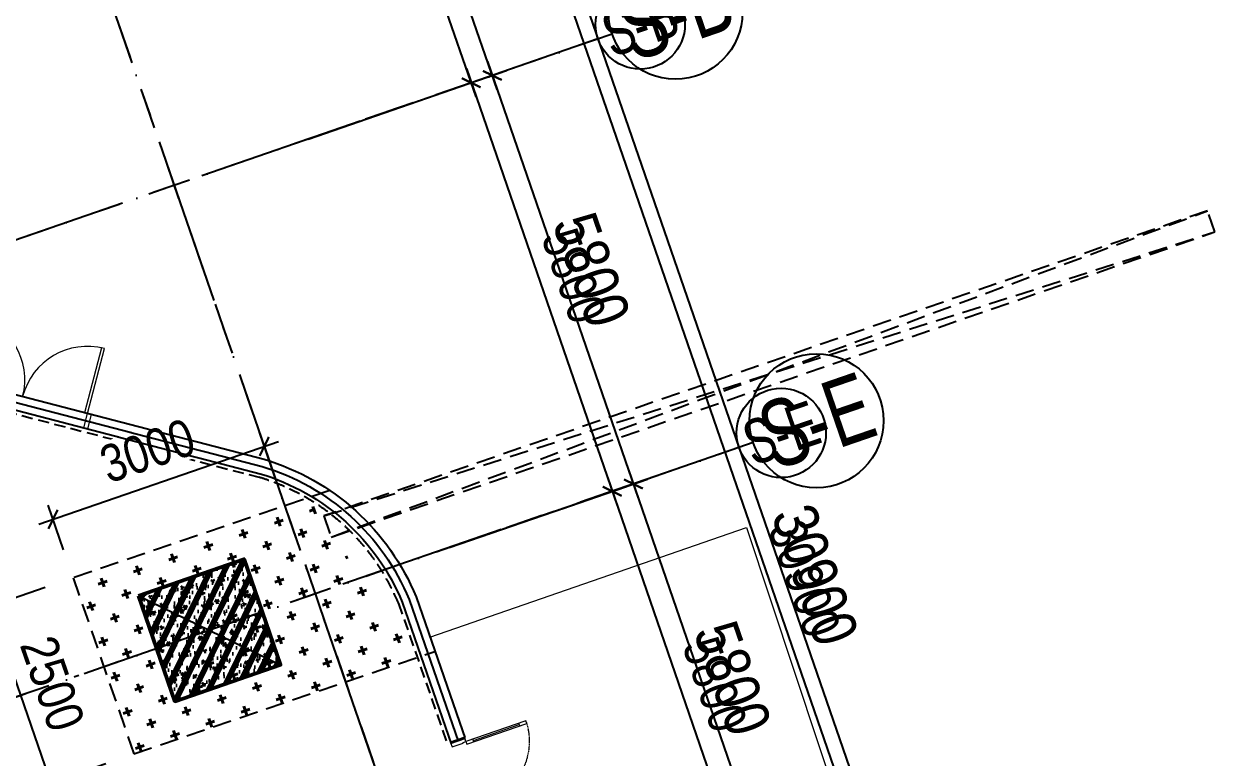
# Model space of a CAD drawing. Header units: millimetres. Extents: x -1534340 to 1713810, y -1348191 to 1114081.
# Drawn here: x 1287855 to 1304117, y -296806 to -286962 of the extents above; entities that cross this region are included whole.
import ezdxf
from ezdxf.enums import TextEntityAlignment as Align

# ---------------------------------------------------------------- set-up
doc = ezdxf.new("R2010")
doc.units = ezdxf.units.MM
doc.header["$LTSCALE"] = 100
doc.set_wipeout_variables(frame=1)
doc.header["$PDMODE"] = 32
doc.header["$PDSIZE"] = 2.5
for name, pattern in [('CENTER2', [1.125, 0.75, -0.125, 0.125, -0.125]), ('DASHED', [4.5, 3, -1.5]), ('DASHED2', [0.375, 0.25, -0.125]), ('HIDDEN', [0.375, 0.25, -0.125]), ('HIDDEN2', [0.1875, 0.125, -0.0625]), ('xref.asix of  podium$0$xref.asix of  podium$0$DASHDOT', [1, 0.5, -0.25, 0, -0.25])]:
    doc.linetypes.add(name, pattern=pattern)
for name, color, linetype, lineweight in [('0-Hatch', 250, 'Continuous', 40), ('A-DOOR', 1, 'Continuous', 9), ('CUA', 37, 'Continuous', 13), ('D-building block', 8, 'Continuous', 13), ('KAKA FIX', 2, 'Continuous', 13), ('KT-Net cat', 1, 'Continuous', 40), ('KT-Net cot', 2, 'Continuous', 50), ('KT-Net cot vach', 6, 'Continuous', 50), ('KT-Net thay', 7, 'Continuous', 15)]:
    doc.layers.add(name, color=color, linetype=linetype, lineweight=lineweight)
for name, color, linetype in [('0-khuat', 3, 'HIDDEN'), ('A-GLAZ', 135, 'Continuous'), ('ccu11-Khuat', 9, 'DASHED'), ('ccu11-Manh', 8, 'Continuous'), ('ccu12-Manh', 8, 'Continuous'), ('ccu12-Thay', 7, 'Continuous'), ('ccu12-Truc', 13, 'CENTER2'), ('KC2-DIM', 251, 'Continuous'), ('KCS_COLUMN', 2, 'Continuous'), ('KT-Dim', 8, 'Continuous'), ('KT-Kich thuoc', 9, 'Continuous'), ('xref.asix of  podium$0$xref.asix of  podium$0$KC2-DIM', 251, 'Continuous'), ('xref.asix of  podium$0$xref.asix of  podium$0$KT-Kich thuoc', 9, 'Continuous'), ('xref.asix of  podium$0$xref.asix of  podium$0$KT-Luoi truc South Tower', 8, 'xref.asix of  podium$0$xref.asix of  podium$0$DASHDOT'), ('xref.asix of  podium$0$xref.asix of  podium$0$KT-Net cot vach', 6, 'Continuous'), ('xref.asix of  podium$0$xref.asix of  podium$0$ST_MBDV Cot vach 220805$0$AUDIT_I_220805193045-1', 50, 'Continuous'), ('Xref_ST_MBDV Cot vach 30.7.2022|Xref_ST_MBDV Cot vach 30.7.2022|Xref_ST_MBDV Cot vach 30.7.2022|Xref_ST_MBDV Cot vach 30.7.2022|A-GRID-SYM', 50, 'Continuous')]:
    doc.layers.add(name, color=color, linetype=linetype)
doc.styles.add('Arial Narrow', font='ARIALN.TTF')
doc.styles.add('HBA-Text', font='GOTHIC.TTF')
doc.styles.add('xref.asix of  podium$0$xref.asix of  podium$0$ST_MBDV Cot vach 220805$0$HBA-Text', font='GOTHIC.TTF')
doc.dimstyles.new('ccu12-200', dxfattribs={"dimscale": 200, "dimtxt": 2.5, "dimasz": 1, "dimexe": 1, "dimexo": 2, "dimgap": 1, "dimtad": 1, "dimdec": 0, "dimrnd": 5, "dimdsep": 46, "dimtxsty": 'Arial Narrow', "dimblk": 'ARCHTICK', "dimcen": -1, "dimdle": 1, "dimclrd": 256, "dimclre": 256, "dimclrt": 3, "dimadec": 0, "dimazin": 2, "dimtfac": 0.1, "dimtdec": 0, "dimtmove": 0, "dimatfit": 1, "dimldrblk": 'ARCHTICK', "dimfxl": 1, "dimtvp": 0.8333333333333334, "dimtolj": 1, "dimtzin": 12, "dimarcsym": 0})
doc.dimstyles.new('CCU_1-200', dxfattribs={"dimscale": 200, "dimtxt": 3, "dimasz": 1, "dimexe": 1, "dimexo": 2, "dimgap": 0.5, "dimtad": 1, "dimdec": 0, "dimdsep": 46, "dimtxsty": 'Arial Narrow', "dimblk": 'ARCHTICK', "dimcen": -1, "dimdle": 1, "dimclrd": 256, "dimclre": 256, "dimclrt": 3, "dimadec": 0, "dimazin": 2, "dimtfac": 0.1, "dimtdec": 0, "dimtix": 1, "dimtmove": 2, "dimatfit": 1, "dimfxl": 1, "dimtvp": 0.8333333333333334, "dimtolj": 1, "dimtzin": 12, "dimarcsym": 0})
pattern_1 = [(49.99999999999999, (550, -550), (286.9040730403014, -25.10085399303804), [30, -330]), (355, (550, -550), (-55.50053344520001, 300.8768534800047), [24, -264]), (100.4514, (573.908672, -552.091736), (231.4037526856086, 275.7758168243814), [25.496076, -280.4568448]), (46.18420000000001, (550, -470), (426.8964194502578, -66.20760573160723), [45, -495]), (96.6356, (585.574698, -475.5173228), (373.8650822194813, 389.6471483601767), [38.2441152, -420.6852]), (351.1842, (550, -470), (373.8647780534509, 389.6474403701299), [36, -396]), (21, (590, -490), (238.7628208473847, -161.0475562661355), [30, -330]), (326.0000000000001, (590, -490), (97.32613276863269, 290.0600180187412), [24, -264]), (71.4514, (609.8968932, -503.4206424), (336.089051432596, 129.012198683981), [25.496076, -280.4568448]), (37.50000000000001, (550, -550), (4.863942126916267, 133.1575415325246), [0, -260.8, 0, -268, 0, -265]), (7.499999999999999, (550, -550), (105.2278149768594, 157.7646847529441), [0, -152.8, 0, -254.8, 0, -101]), (327.5, (460.8, -550), (213.5289744689636, -9.021948693751902), [0, -100, 0, -312, 0, -414]), (317.5, (420.8, -550), (233.2744677369545, 40.04199293292709), [0, -130, 0, -207.2, 0, -294]), (45, (550, -550), (-120.2081528017131, 120.2081528017131), []), (45, (550, -501), (-120.2081528017131, 120.2081528017131), [])]

# ---------------------------------------------------------------- blocks, each defined once
blk = doc.blocks.new('MBKC-T1-PN')
at = {"layer": '0-Hatch', "ltscale": 2}
h = blk.add_hatch(dxfattribs=at)
h.set_pattern_fill('CROSS', color=256, scale=1000, angle=109.047137953997, style=0)
h.set_pattern_definition([(109.0471379539969, (4091593.946117996, -6933084.667856306), (-317.8990851971258, 154.7261181275824), [124.9999999999992, -374.9999999999967]), (199.0471379539969, (4091632.627647527, -6933005.193085007), (-154.7261181275824, -317.8990851971258), [124.9999999999992, -374.9999999999966])])
h.paths.add_polyline_path([(59051.95227371668, 7426.608300674299), (55911.42342838924, 6357.379224902543), (56727.28798774118, 3994.253112992039), (60528.76161919418, 5293.798177054035)])
at = {"layer": '0-khuat', "ltscale": 10}
for p, q in [((59355.87744674669, 7530.083112678025), (55911.42342838924, 6357.379224902543)), ((55911.42342838924, 6357.379224902543), (56727.28798774118, 3994.253112992039)), ((56727.28798774118, 3994.253112992039), (60767.06158240512, 5369.640380450292))]:
    blk.add_line(p, q, dxfattribs=at)
at = {"layer": 'ccu11-Khuat', "ltscale": 0.5, "elevation": -0.1248620286703281}
blk.add_lwpolyline([(100590.5864808073, -35426.61506945355), (55455.55192690738, -35426.61506945355, -0.3269618123751123), (50827.94980508671, -32029.33521380113), (46319.23951797537, -19000.21078809898, 0.4276624970093012), (30482.82222025329, -12597.84133938845), (15440.22126940242, -17787.66880758357, -0.1965409036496166), (11052.14983252855, -17540.17514300876, -0.04529122358984782), (3605.473727127304, -9503.081798993808), (-504.3626536345109, -3435.722267398494, -0.3990343803495413), (1771.304140177555, 352.6720043509267), (31190.7288702894, 10495.31749677, -0.1204403028230274), (42591.70211395179, 11817.81507882464), (58406.76826363965, 7707.460248947376, -0.2262547279600852), (60280.00056402339, 6012.837931064423), (65645.2552123724, -9495.342720050656, 0.2916469557633262), (69738.37575314008, -12326.61538209155), (89786.80552536738, -12326.61538209155)], format="xyb", dxfattribs=at)
at = {"layer": 'ccu12-Thay', "ltscale": 0.5, "elevation": -0.1248620286703281}
blk.add_lwpolyline([(31106.50964570185, 10730.72245935566, -0.1205795836710196), (42638.87529900065, 12063.86032439285), (58473.93133406853, 7948.310099115886, -0.2272385897093211), (60513.96545474557, 6101.210590459232), (65878.82024020283, -9405.814263519424, 0.2908633368540378), (69743.14055128163, -12076.61538209155), (90036.80552536761, -12076.61538209155)], format="xyb", dxfattribs=at)
blk = doc.blocks.new('_ARCHTICK')
at = {"color": 0, "linetype": 'ByBlock', "const_width": 0.15}
blk.add_lwpolyline([(-0.5, -0.5), (0.5, 0.5)], dxfattribs=at)
blk = doc.blocks.new('*D1137')
at = {"layer": 'Defpoints', "color": 0, "transparency": 16777216}
for p in [(369540.1568463368, -50987.29101526502), (374001.6793293455, -55582.9004888067), (371432.2993522154, -56469.97258824773, -0.001541574509502541)]:
    blk.add_point(p, dxfattribs=at)
at = {"layer": 'KT-Dim', "lineweight": -2, "transparency": 16777216}
for p, q in [((372043.6067416059, -49911.39700687399), (374066.9484155994, -55771.9506048594)), ((369918.2570784424, -50856.75284275701), (372297.9259439126, -50035.17803667282)), ((371810.399584321, -56339.43441573971), (374190.7294453983, -55517.63140255265))]:
    blk.add_line(p, q, dxfattribs=at)
at = {"layer": 'KT-Dim', "lineweight": -2, "transparency": 16777216, "xscale": 200, "yscale": 200, "zscale": 200}
for p, rotation in [((372108.8758278599, -50100.44712292678), 109.0471074728855), ((374001.6793293455, -55582.90048880661), 289.0471074728856)]:
    blk.add_blockref('_ARCHTICK', p, dxfattribs=dict(at, rotation=rotation))
at = {"layer": 'KT-Dim', "color": 3, "transparency": 16777216, "insert": (373485.637401111, -52693.09313867638), "char_height": 500, "attachment_point": 5, "rotation": 289.04710747288556, "style": 'Arial Narrow'}
blk.add_mtext('\\A1;5800', dxfattribs=at)
blk = doc.blocks.new('*D1138')
at = {"layer": 'Defpoints', "color": 0, "transparency": 16777216}
for p in [(367648.0184263776, -45504.60803161839, -0.001541574509499016), (372109.5395214034, -50100.21798436528), (369540.1611836329, -50987.28951782151)]:
    blk.add_point(p, dxfattribs=at)
at = {"layer": 'KT-Dim', "lineweight": -2, "transparency": 16777216}
for p, q in [((368026.1186584831, -45374.06985911039), (370405.7861359683, -44552.49553222464)), ((370151.4669336615, -44428.71450242582), (372174.8086076573, -50289.26810041799)), ((369918.2614157384, -50856.7513453135), (372298.5896374562, -50034.94889811125))]:
    blk.add_line(p, q, dxfattribs=at)
at = {"layer": 'KT-Dim', "lineweight": -2, "transparency": 16777216, "xscale": 200, "yscale": 200, "zscale": 200}
for p, rotation in [((370216.7360199155, -44617.76461847861), 109.0471074728855), ((372109.5395214034, -50100.21798436523), 289.0471074728856)]:
    blk.add_blockref('_ARCHTICK', p, dxfattribs=dict(at, rotation=rotation))
at = {"layer": 'KT-Dim', "color": 3, "transparency": 16777216, "insert": (371593.4975931677, -47210.41063423159), "char_height": 500, "attachment_point": 5, "rotation": 289.04710747288556, "style": 'Arial Narrow'}
blk.add_mtext('\\A1;5800', dxfattribs=at)
blk = doc.blocks.new('GRID-SYM-flat-103')
at = {"layer": 'Xref_ST_MBDV Cot vach 30.7.2022|Xref_ST_MBDV Cot vach 30.7.2022|Xref_ST_MBDV Cot vach 30.7.2022|Xref_ST_MBDV Cot vach 30.7.2022|A-GRID-SYM'}
blk.add_circle((7.814746150539778e-20, 1.307624847908942e-17, 4.374695749536969e-07), 900.0000000000003, dxfattribs=at)
at = {"layer": 'Xref_ST_MBDV Cot vach 30.7.2022|Xref_ST_MBDV Cot vach 30.7.2022|Xref_ST_MBDV Cot vach 30.7.2022|Xref_ST_MBDV Cot vach 30.7.2022|A-GRID-SYM', "style": 'HBA-Text'}
blk.add_attdef('GRID', text='', height=900.0000000000003, rotation=19.04713795291325, dxfattribs=at).set_placement((7.814746150539778e-20, 1.307624847908942e-17, 4.374695749536969e-07), align=Align.MIDDLE_CENTER)
blk = doc.blocks.new('*D1124')
at = {"layer": 'Defpoints', "color": 0, "transparency": 16777216}
for p in [(366646.887502437, -37704.25700299309, 0.0008513056641429317), (379299.6929281667, -66025.65167231504), (376730.3129510398, -66912.72377175502, 0.0007666026713804702)]:
    blk.add_point(p, dxfattribs=at)
at = {"layer": 'KT-Dim', "lineweight": -2, "transparency": 16777216}
for p, q in [((369150.3500194298, -36628.3586369831), (379364.9620144206, -66214.70178836775)), ((367024.9877345426, -37573.71883048504), (369404.6692217365, -36752.13966678189)), ((377108.4131831453, -66782.185599247), (379488.7430442194, -65960.38258606098))]:
    blk.add_line(p, q, dxfattribs=at)
at = {"layer": 'KT-Dim', "lineweight": -2, "transparency": 16777216, "xscale": 200, "yscale": 200, "zscale": 200}
for p, rotation in [((369215.6191056837, -36817.40875303587), 109.0471074728855), ((379299.6929281667, -66025.65167231495), 289.0471074728856)]:
    blk.add_blockref('_ARCHTICK', p, dxfattribs=dict(at, rotation=rotation))
at = {"layer": 'KT-Dim', "color": 3, "transparency": 16777216, "insert": (374688.0158394334, -51272.94954548511), "char_height": 500, "attachment_point": 5, "rotation": 289.04710747288556, "style": 'Arial Narrow'}
blk.add_mtext('\\A1;30900', dxfattribs=at)
blk = doc.blocks.new('*D1125')
at = {"layer": 'Defpoints', "color": 0, "transparency": 16777216}
for p in [(367703.875924506, -37339.33435745392), (366646.887502437, -37704.25700299309), (367648.0184263776, -45504.60803161839)]:
    blk.add_point(p, dxfattribs=at)
at = {"layer": 'KT-Dim', "lineweight": -2, "transparency": 16777216}
for p, q in [((370282.0051054073, -44806.81473479455), (367638.606838252, -37150.28424140107)), ((367024.9877345426, -37573.71883048504), (367892.9260405588, -37274.06527119986)), ((368026.1186584831, -45374.06985911039), (370405.7861352061, -44552.49553248778))]:
    blk.add_line(p, q, dxfattribs=at)
at = {"layer": 'KT-Dim', "lineweight": -2, "transparency": 16777216, "xscale": 200, "yscale": 200, "zscale": 200}
for p, rotation in [((367703.875924506, -37339.33435745383), 109.0471074728855), ((370216.7360191533, -44617.76461874176), 289.0471074728856)]:
    blk.add_blockref('_ARCHTICK', p, dxfattribs=dict(at, rotation=rotation))
at = {"layer": 'KT-Dim', "color": 3, "transparency": 16777216, "insert": (369390.665794338, -40829.9688209075), "char_height": 500, "attachment_point": 5, "rotation": 289.04710747288556, "style": 'Arial Narrow'}
blk.add_mtext('\\A1;7700', dxfattribs=at)
blk = doc.blocks.new('*U151')
h = blk.add_hatch()
h.set_pattern_fill('VATLIEU04', color=250, scale=40, style=0, pattern_type=2)
h.set_pattern_definition(pattern_1)
h.paths.add_polyline_path([(-475, 475), (1025, 475), (1025, -1025), (-475, -1025)])
at = {"color": 6, "ltscale": 0.25}
blk.add_lwpolyline([(-475, 475), (1025, 475), (1025, -1025), (-475, -1025)], close=True, dxfattribs=at)
at = {"layer": 'Defpoints', "linetype": 'ByBlock', "ltscale": 30}
for p, q in [((1025, 475), (-475, -1025)), ((-475, 475), (1025, -1025))]:
    blk.add_line(p, q, dxfattribs=at)
blk = doc.blocks.new('MBDV-B1-T1-PN')
at = {"layer": 'KT-Net cot vach', "rotation": 19.04713795399666}
blk.add_blockref('*U151', (57391.73514500447, 5823.388029050664), dxfattribs=at)
blk = doc.blocks.new('*D1366')
at = {"layer": 'Defpoints', "color": 0, "ltscale": 0.5, "transparency": 16777216}
for p in [(1291076.871577155, -292627.5914105203), (1291348.045173639, -293413.0369317823), (1288512.294515087, -294392.0745403693)]:
    blk.add_point(p, dxfattribs=at)
at = {"layer": 'KC2-DIM', "lineweight": -2, "ltscale": 0.5, "transparency": 16777216}
for p, q in [((1291217.506799984, -293034.9367691222), (1291011.602390327, -292438.5413291902)), ((1288052.070837273, -293671.8982059346), (1291265.921658485, -292562.322223693)), ((1288381.756141433, -294013.9743777092), (1288175.851731776, -293417.5789377772))]:
    blk.add_line(p, q, dxfattribs=at)
at = {"layer": 'KC2-DIM', "lineweight": -2, "ltscale": 0.5, "transparency": 16777216, "xscale": 200, "yscale": 200, "zscale": 200}
for p, rotation in [((1291076.871577155, -292627.5914105203), 19.04713795383188), ((1288241.120918603, -293606.6290191073), 199.0471379538319)]:
    blk.add_blockref('_ARCHTICK', p, dxfattribs=dict(at, rotation=rotation))
at = {"layer": 'KC2-DIM', "color": 3, "ltscale": 0.5, "transparency": 16777216, "insert": (1289510.41535174, -292686.7504713493), "char_height": 500, "attachment_point": 5, "rotation": 19.04713795383187, "style": 'Arial Narrow', "bg_fill": 3, "box_fill_scale": 1.1, "bg_fill_color": 256, "bg_fill_true_color": 13158600, "bg_fill_transparency": 0}
blk.add_mtext('\\A1;3000', dxfattribs=at)
blk = doc.blocks.new('*D1367')
at = {"layer": 'Defpoints', "color": 0, "ltscale": 0.5, "transparency": 16777216}
for p in [(1288512.294515087, -294392.0745403693), (1289328.159074439, -296755.2006522797), (1288209.873179683, -297141.2866187273)]:
    blk.add_point(p, dxfattribs=at)
at = {"layer": 'KC2-DIM', "lineweight": -2, "ltscale": 0.5, "transparency": 16777216}
for p, q in [((1288134.194337182, -294522.6128698656), (1287204.958531378, -294843.4296715651)), ((1287328.739455583, -294589.1104178641), (1288275.142344431, -297330.3367076802)), ((1288950.058896533, -296885.738981776), (1288020.82309073, -297206.5557834755))]:
    blk.add_line(p, q, dxfattribs=at)
at = {"layer": 'KC2-DIM', "lineweight": -2, "ltscale": 0.5, "transparency": 16777216, "xscale": 200, "yscale": 200, "zscale": 200}
for p, rotation in [((1287394.008620331, -294778.1605068169), 109.0471312622707), ((1288209.873179683, -297141.2866187273), 289.0471312622706)]:
    blk.add_blockref('_ARCHTICK', p, dxfattribs=dict(at, rotation=rotation))
at = {"layer": 'KC2-DIM', "color": 3, "ltscale": 0.5, "transparency": 16777216, "insert": (1288232.300660824, -295811.142716895), "char_height": 500, "attachment_point": 5, "rotation": 289.0471312622707, "style": 'Arial Narrow', "bg_fill": 3, "box_fill_scale": 1.1, "bg_fill_color": 256, "bg_fill_true_color": 13158600, "bg_fill_transparency": 0}
blk.add_mtext('\\A1;2500', dxfattribs=at)
blk = doc.blocks.new('VACH-NN-PN-T1')
at = {"layer": 'KCS_COLUMN', "linetype": 'HIDDEN', "ltscale": 10}
for p, q in [((60978.45172479609, -5025.050561877782), (72743.43890814763, -645.8336182117928)), ((60880.54794455832, -4741.475439881789), (72841.3426883854, -929.4087402075529))]:
    blk.add_line(p, q, dxfattribs=at)
blk.add_lwpolyline([(60880.54794455832, -4741.475439881789), (60978.45172479609, -5025.050561877782), (72841.3426883854, -929.4087402075529), (72743.43890814763, -645.8336182117928)], close=True, dxfattribs=at)
blk = doc.blocks.new('*U2802')
h = blk.add_hatch()
h.set_pattern_fill('VATLIEU04', color=250, scale=40, style=0, pattern_type=2)
h.set_pattern_definition(pattern_1)
h.paths.add_polyline_path([(-475, 475), (1025, 475), (1025, -1025), (-475, -1025)])
at = {"color": 6, "ltscale": 0.25}
blk.add_lwpolyline([(-475, 475), (1025, 475), (1025, -1025), (-475, -1025)], close=True, dxfattribs=at)
at = {"layer": 'Defpoints', "linetype": 'ByBlock', "ltscale": 30}
for p, q in [((1025, 475), (-475, -1025)), ((-475, 475), (1025, -1025))]:
    blk.add_line(p, q, dxfattribs=at)
blk = doc.blocks.new('xref.asix of  podium$0$xref.asix of  podium$0$MBCot-PN-flat-22')
at = {"layer": 'xref.asix of  podium$0$xref.asix of  podium$0$KT-Net cot vach', "rotation": 19.04713795399666}
blk.add_blockref('*U2802', (57391.73533240333, 5823.38759151753), dxfattribs=at)
blk = doc.blocks.new('*D2854')
at = {"layer": 'Defpoints', "color": 0, "transparency": 16777216}
for p in [(-44469.88626008668, 49301.54581082473), (-41236.51277450304, 44281.92092437814), (-42577.08275827394, 43819.09244505806)]:
    blk.add_point(p, dxfattribs=at)
at = {"layer": 'xref.asix of  podium$0$xref.asix of  podium$0$KT-Kich thuoc', "lineweight": -2, "transparency": 16777216}
for p, q in [((-43194.58535879879, 49953.42440749951), (-41171.24368836386, 44092.87080828572)), ((-44091.78602790184, 49432.08398310308), (-42940.2661565672, 49829.64337754626)), ((-42198.9825260891, 43949.63061733641), (-41047.46265841062, 44347.19001051731))]:
    blk.add_line(p, q, dxfattribs=at)
at = {"layer": 'xref.asix of  podium$0$xref.asix of  podium$0$KT-Kich thuoc', "lineweight": -2, "transparency": 16777216, "xscale": 200, "yscale": 200, "zscale": 200}
for p, rotation in [((-43129.31627265962, 49764.37429140709), 109.0471074380958), ((-41236.51277450304, 44281.92092437814), 289.0471074380958)]:
    blk.add_blockref('_ARCHTICK', p, dxfattribs=dict(at, rotation=rotation))
at = {"layer": 'xref.asix of  podium$0$xref.asix of  podium$0$KT-Kich thuoc', "color": 3, "transparency": 16777216, "insert": (-41798.8178177278, 47155.75604791004), "char_height": 600, "attachment_point": 5, "rotation": 289.04710743809585, "style": 'Arial Narrow'}
blk.add_mtext('\\A1;5800', dxfattribs=at)
blk = doc.blocks.new('*D2855')
at = {"layer": 'Defpoints', "color": 0, "transparency": 16777216}
for p in [(-46362.68976190314, 54783.99917660049), (-43129.31627631405, 49764.37429014775), (-44469.88626008668, 49301.54581082707)]:
    blk.add_point(p, dxfattribs=at)
at = {"layer": 'xref.asix of  podium$0$xref.asix of  podium$0$KT-Kich thuoc', "lineweight": -2, "transparency": 16777216}
for p, q in [((-45984.58952971831, 54914.53734887885), (-44833.06965838069, 55312.09674332305)), ((-45087.38886061229, 55435.8777732763), (-43064.04719017487, 49575.32417405533)), ((-44091.78602790184, 49432.08398310542), (-42940.26616022163, 49829.64337628692))]:
    blk.add_line(p, q, dxfattribs=at)
at = {"layer": 'xref.asix of  podium$0$xref.asix of  podium$0$KT-Kich thuoc', "lineweight": -2, "transparency": 16777216, "xscale": 200, "yscale": 200, "zscale": 200}
for p, rotation in [((-45022.1197744731, 55246.82765718388), 109.0471074380958), ((-43129.31627631405, 49764.37429014775), 289.0471074380958)]:
    blk.add_blockref('_ARCHTICK', p, dxfattribs=dict(at, rotation=rotation))
at = {"layer": 'xref.asix of  podium$0$xref.asix of  podium$0$KT-Kich thuoc', "color": 3, "transparency": 16777216, "insert": (-43691.62131954005, 52638.20941368323), "char_height": 600, "attachment_point": 5, "rotation": 289.04710743809585, "style": 'Arial Narrow'}
blk.add_mtext('\\A1;5800', dxfattribs=at)
blk = doc.blocks.new('xref.asix of  podium$0$xref.asix of  podium$0$ST_MBDV Cot vach 220805$0$GRID-SYM-flat-103')
at = {"layer": 'xref.asix of  podium$0$xref.asix of  podium$0$ST_MBDV Cot vach 220805$0$AUDIT_I_220805193045-1'}
blk.add_circle((7.814746150539778e-20, 1.307624847908942e-17, 4.374695749536969e-07), 900.0000000000003, dxfattribs=at)
at = {"layer": 'xref.asix of  podium$0$xref.asix of  podium$0$ST_MBDV Cot vach 220805$0$AUDIT_I_220805193045-1', "style": 'xref.asix of  podium$0$xref.asix of  podium$0$ST_MBDV Cot vach 220805$0$HBA-Text'}
blk.add_attdef('GRID', text='', height=900.0000000000003, rotation=19.04713795291325, dxfattribs=at).set_placement((7.814746150539778e-20, 1.307624847908942e-17, 4.374695749536969e-07), align=Align.MIDDLE_CENTER)
blk = doc.blocks.new('*D2838')
at = {"layer": 'Defpoints', "color": 0, "transparency": 16777216}
for p in [(-48875.54985695332, 62062.42943764805), (-36033.03017826203, 33806.5331443351), (-38791.4760327246, 32854.18651897169)]:
    blk.add_point(p, dxfattribs=at)
at = {"layer": 'xref.asix of  podium$0$xref.asix of  podium$0$KT-Kich thuoc', "lineweight": -2, "transparency": 16777216}
for p, q in [((-46182.37306914905, 63203.82618582961), (-35967.76109212286, 33617.48302824268)), ((-48497.44962476849, 62192.96760992641), (-45928.05386691745, 63080.04515587637)), ((-38413.37580053977, 32984.72469125005), (-35843.98006216961, 33871.80223047428))]:
    blk.add_line(p, q, dxfattribs=at)
at = {"layer": 'xref.asix of  podium$0$xref.asix of  podium$0$KT-Kich thuoc', "lineweight": -2, "transparency": 16777216, "xscale": 200, "yscale": 200, "zscale": 200}
for p, rotation in [((-46117.10398300987, 63014.77606973719), 109.0471074380958), ((-36033.03017826203, 33806.5331443351), 289.0471074380958)]:
    blk.add_blockref('_ARCHTICK', p, dxfattribs=dict(at, rotation=rotation))
at = {"layer": 'xref.asix of  podium$0$xref.asix of  podium$0$KT-Kich thuoc', "color": 3, "transparency": 16777216, "insert": (-40690.97037478242, 48543.26304705357), "char_height": 600, "attachment_point": 5, "rotation": 289.04710743809585, "style": 'Arial Narrow'}
blk.add_mtext('\\A1;30900', dxfattribs=at)
blk = doc.blocks.new('*D2839')
at = {"layer": 'Defpoints', "color": 0, "transparency": 16777216}
for p in [(-47534.97987318403, 62525.25791696758), (-48875.54985695332, 62062.42943764805), (-46362.68976190314, 54783.99917660049)]:
    blk.add_point(p, dxfattribs=at)
at = {"layer": 'xref.asix of  podium$0$xref.asix of  podium$0$KT-Kich thuoc', "lineweight": -2, "transparency": 16777216}
for p, q in [((-44956.8506968482, 55057.77753815192), (-47600.2489593232, 62714.30803306)), ((-48497.44962476849, 62192.96760992641), (-47345.92975709161, 62590.52700310676)), ((-45984.58952971831, 54914.53734887885), (-44833.06966689497, 55312.09674038352))]:
    blk.add_line(p, q, dxfattribs=at)
at = {"layer": 'xref.asix of  podium$0$xref.asix of  podium$0$KT-Kich thuoc', "lineweight": -2, "transparency": 16777216, "xscale": 200, "yscale": 200, "zscale": 200}
for p, rotation in [((-47534.97987318403, 62525.25791696758), 109.0471074380958), ((-45022.11978298739, 55246.82765424434), 289.0471074380958)]:
    blk.add_blockref('_ARCHTICK', p, dxfattribs=dict(at, rotation=rotation))
at = {"layer": 'xref.asix of  podium$0$xref.asix of  podium$0$KT-Kich thuoc', "color": 3, "transparency": 16777216, "insert": (-45894.45312223217, 59018.65122562337), "char_height": 600, "attachment_point": 5, "rotation": 289.04710743809585, "style": 'Arial Narrow'}
blk.add_mtext('\\A1;7700', dxfattribs=at)
blk = doc.blocks.new('double door')
at = {"elevation": 1.315694793252246e-06}
for points in [[(549901.1788338684, 384014.7847221401), (549001.1788338684, 384014.7847221401), (549001.1788338684, 383974.7847221401), (549901.1788338684, 383974.7847221401)], [(550101.1788338679, 384064.7847221419), (550101.1788338679, 384014.7847221419), (549901.1788338684, 384014.7847221401), (549901.1788338684, 384064.7847221401)], [(549901.1788338684, 382214.7847221401), (549001.1788338684, 382214.7847221401), (549001.1788338684, 382254.7847221401), (549901.1788338684, 382254.7847221401)], [(550101.1788338679, 382164.7847221401), (550101.1788338679, 382214.7847221401), (549901.1788338684, 382214.7847221401), (549901.1788338684, 382164.7847221401)]]:
    blk.add_lwpolyline(points, close=True, dxfattribs=at)
at = {"color": 8}
for centre, start, end in [((549901.1788338684, 384014.7847221401, 1.315694793252246e-06), 180, 270), ((549901.1788338684, 382214.7847221401, 1.315694793252246e-06), 90, 180)]:
    blk.add_arc(centre, 900, start, end, dxfattribs=at)
blk = doc.blocks.new('THANG SH')
at = {"layer": 'D-building block', "color": 3, "linetype": 'DASHED2', "ltscale": 30}
for points in [[(-6640.500751799904, 1099.999999977648), (-2099.999999993481, -2.421438694000244e-08)], [(-2099.999999993481, 1099.999999977648), (-6640.500751800369, 2.980232238769531e-08)]]:
    blk.add_lwpolyline(points, dxfattribs=at)
at = {"layer": 'D-building block', "color": 3, "linetype": 'DASHED2', "ltscale": 1000}
blk.add_lwpolyline([(-6640.500751799904, 5.587935447692871e-09), (-6640.500751799438, 1099.999999955297), (-2099.999999993481, 1099.999999951571), (-2099.999999993015, -5.029141902923584e-08)], close=True, dxfattribs=at)
at = {"layer": 'Defpoints', "color": 252}
blk.add_line((6.05359673500061e-09, 1849.999999951571), (-4.656612873077393e-10, -3.725290298461914e-08), dxfattribs=at)
for points in [[(-6640.500751799438, 549.9999999776483), (-549.9999999925494, 549.9999999757856), (-549.9999999934807, 1849.999999947846)], [(-1099.999999993015, -4.470348358154297e-08), (-1099.999999992549, 1849.999999949709)], [(5.587935447692871e-09, 1849.999999951571), (-1099.999999993015, 1849.999999949709)], [(6.05359673500061e-09, 1599.999999951571), (-1099.999999993481, 1599.999999951571)], [(6.51925802230835e-09, 1349.999999951571), (-1099.999999993481, 1349.999999951571)], [(0, 1.862645149230957e-09), (-6640.500751799904, 8.734254341450418e-09), (-6640.500751799904, 1099.999999953434), (6.984919309616089e-09, 1099.999999953434)], [(-6390.500751799904, -4.842877388000488e-08), (-6390.500751799904, 1099.999999951571)], [(-6140.500751799438, -4.842877388000488e-08), (-6140.500751798972, 1099.999999953434)], [(-5890.500751798972, -4.842877388000488e-08), (-5890.500751798972, 1099.999999951571)], [(-5640.500751798972, -4.842877388000488e-08), (-5640.500751798972, 1099.999999953434)], [(-5390.500751798972, -4.656612873077393e-08), (-5390.500751798507, 1099.999999953434)], [(-5140.500751798507, -4.656612873077393e-08), (-5140.500751798507, 1099.999999951571)], [(-4849.999999996275, -4.656612873077393e-08), (-4849.999999996275, 1099.999999953434)], [(-4599.99999999674, -4.656612873077393e-08), (-4599.999999996275, 1099.999999951571)], [(-4349.999999996275, -4.656612873077393e-08), (-4349.999999996275, 1099.999999953434)], [(-4099.999999996275, -4.470348358154297e-08), (-4099.999999995809, 1099.999999953434)], [(-3849.999999995809, -4.470348358154297e-08), (-3849.999999995809, 1099.999999951571)], [(-3599.999999994878, -4.842877388000488e-08), (-3599.999999994412, 1099.999999953434)], [(-3349.999999994878, -4.842877388000488e-08), (-3349.999999994412, 1099.999999951571)], [(-3099.999999994412, -4.842877388000488e-08), (-3099.999999994412, 1099.999999951571)], [(-2849.999999994412, -4.842877388000488e-08), (-2849.999999994412, 1099.999999953434)], [(-2599.999999994412, -4.842877388000488e-08), (-2599.999999993946, 1099.999999951571)], [(-2349.999999993946, -4.842877388000488e-08), (-2349.999999993481, 1099.999999953434)], [(-2099.999999993481, -4.842877388000488e-08), (-2099.999999993481, 1099.999999953434)], [(-1849.999999993481, -4.842877388000488e-08), (-1849.999999993481, 1099.999999953434)], [(-1599.999999993481, -4.656612873077393e-08), (-1599.999999993481, 1099.999999953434)], [(-1349.999999993481, -4.656612873077393e-08), (-1349.999999992549, 1099.999999951571)]]:
    blk.add_lwpolyline(points, dxfattribs=at)
at = {"layer": 'Defpoints', "color": 252, "const_width": 50}
blk.add_lwpolyline([(-6520.500747120939, 699.0000000074506), (-6640.500751800835, 549.9999999757856), (-6520.500747121871, 400.9999999459833)], dxfattribs=at)
at = {"layer": 'Defpoints', "color": 252}
blk.add_circle((-549.9999999934807, 1849.999999945983), 100, dxfattribs=at)
blk = doc.blocks.new('*U229')
for p, q in [((-750.0000006001499, -89.99999376962445), (-750.0000002678631, -49.99999376962445)), ((-100.0000005815018, -69.99999916928329), (-750.0000004340067, -69.99999376962447)), ((-100.0000007476451, -89.99999916928329), (-100.0000004153583, -49.99999916928324)), ((-750.0000140577612, -1709.999993474634), (-750.0000143900478, -1749.999993474634)), ((-100.0000143713997, -1729.999998874293), (-750.0000142239046, -1729.999993474634)), ((-100.000014205256, -1709.999998874293), (-100.000014537543, -1749.999998874293))]:
    blk.add_line(p, q)
for points in [[(200.0743172259394, -1.662050658534054e-06), (200.0743167275093, -60.00000166205076), (39.99999950156996, -60.00000033228665), (39.99999958464161, -50.00000033228666), (-4.153583654832593e-07, -50.00000000000004), (0, 0)], [(-4.153583654832593e-07, -50.00000000000004), (-7.476450480173313e-07, -89.99999999999991), (-850.0000006001497, -89.99999293890771), (-850.0000002678632, -49.99999293890765)], [(-1.453754297586763e-05, -1749.99999970501), (-1.420525627215952e-05, -1709.99999970501), (-850.0000140577612, -1709.999992643918), (-850.0000143900479, -1749.999992643918)], [(200.0743022730383, -1800.000001367061), (200.0743027714681, -1740.000001367061), (39.99998554552879, -1740.000000037296), (39.99998546245713, -1750.000000037296), (-1.453754297586763e-05, -1749.99999970501), (-1.4952901284504e-05, -1799.99999970501)]]:
    blk.add_lwpolyline(points, close=True)
at = {"linetype": 'HIDDEN2'}
for centre, radius, start, end in [((-4.149984540215146e-07, -49.99999999977504), 849.9999998530717, 180.0000387917871, 269.9999995240346), ((-1.45360581755849e-05, -1749.999999706382), 849.9999998541881, 89.99999952403472, 179.9999602562852)]:
    blk.add_arc(centre, radius, start, end, dxfattribs=at)
blk = doc.blocks.new('KHHFG')
blk.add_wipeout([(-79.69310521042735, 1884.3051469641268), (238.38225596414281, 1884.1721134116024), (264.0597370685214, 84.12191911410127), (-70.30110177054587, 84.28075590259641)]).dxf.layer = 'KT-Kich thuoc'
at = {"layer": 'KT-Net cat'}
for p, q in [((199.9999999995925, 1884.172113411594), (-4.074536263942719e-10, 1884.172113411594)), ((199.9999999999418, 84.17211341165239), (0, 84.17211341159418))]:
    blk.add_line(p, q, dxfattribs=at)
at = {"layer": 'CUA', "xscale": -1, "rotation": 359.999999524041}
blk.add_blockref('*U229', (199.9999999997672, 1884.175758171012), dxfattribs=at)
blk = doc.blocks.new('Grid-ST-flat-3')
at = {"layer": 'ccu12-Truc', "ltscale": 30}
for p, q in [((361622.2284453711, -32650.90975400561), (374729.8888652187, -70616.82275023795)), ((371917.5285306431, -44030.56765644264), (347796.6934022298, -52358.24085405766)), ((373810.3320323362, -49513.02102186112), (349695.2078323849, -57838.72253210988))]:
    blk.add_line(p, q, dxfattribs=at)
at = {"layer": 'KT-Dim'}
ref = blk.add_blockref('GRID-SYM-flat-103', (372484.6705411696, -43834.76460871764, 0.001425881237029164), dxfattribs=dict(at, xscale=0.6666666666666666, yscale=0.6666666666666666, zscale=0.6666666666666666))
ref.add_attrib('GRID', 'S-B', dxfattribs={"layer": 'Xref_ST_MBDV Cot vach 30.7.2022|Xref_ST_MBDV Cot vach 30.7.2022|Xref_ST_MBDV Cot vach 30.7.2022|Xref_ST_MBDV Cot vach 30.7.2022|A-GRID-SYM', "height": 600, "rotation": 19, "style": 'HBA-Text', "width": 0.75}).set_placement((372484.6705411696, -43834.76460871764, 0.001425881237029164), align=Align.MIDDLE_CENTER)
ref = blk.add_blockref('GRID-SYM-flat-103', (374377.4769590874, -49317.21696731605, 0.001425881237029164), dxfattribs=dict(at, xscale=0.6666666666666666, yscale=0.6666666666666666, zscale=0.6666666666666666))
ref.add_attrib('GRID', 'S-E', dxfattribs={"layer": 'Xref_ST_MBDV Cot vach 30.7.2022|Xref_ST_MBDV Cot vach 30.7.2022|Xref_ST_MBDV Cot vach 30.7.2022|Xref_ST_MBDV Cot vach 30.7.2022|A-GRID-SYM', "height": 600, "rotation": 19, "style": 'HBA-Text', "width": 0.75}).set_placement((374377.4769590874, -49317.21696731605, 0.001425881237029164), align=Align.MIDDLE_CENTER)
for base, p1, p2, picture, middle in [((379299.6929281667, -66025.65167231504, -0.0008513056641429317), (366646.887502437, -37704.25700299308), (376730.3129510398, -66912.723771755, -8.470299276246152e-05), '*D1124', (374688.0158394334, -51272.94954548511, -0.0008513056641429317)), ((367703.875924506, -37339.33435745392), (367648.0184263776, -45504.60803161841), (366646.887502437, -37704.25700299308), '*D1125', (369390.665794338, -40829.9688209075)), ((372109.5395214034, -50100.21798436528, 0.001541574509502569), (367648.0184263776, -45504.60803161841), (369540.1611836329, -50987.28951782151, 0.001541574509502569), '*D1138', (371593.4975931677, -47210.41063423159, 0.001541574509502569)), ((374001.6793293455, -55582.9004888067, 0.001541574509502569), (369540.1568463368, -50987.29101526499, 0.001541574509502791), (371432.2993522154, -56469.97258824774), '*D1137', (373485.637401111, -52693.09313867638, 0.001541574509502569))]:
    dim = blk.add_linear_dim(base=base, p1=p1, p2=p2, angle=109.0471074728856, dimstyle='ccu12-200', dxfattribs=at)
    dim.commit()
    dim.dimension.update_dxf_attribs({"geometry": picture, "text_midpoint": middle})
blk = doc.blocks.new('xref.asix of  podium$0$xref.asix of  podium$0$Asix South Tower')
at = {"layer": 'xref.asix of  podium$0$xref.asix of  podium$0$KT-Luoi truc South Tower', "ltscale": 10}
for p, q in [((-53965.3708366137, 67304.51608048682), (-40792.54849417135, 29149.86369040317)), ((-43415.19310113974, 55801.61288893223), (-67725.74395716004, 47408.44558658334)), ((-41522.38959944807, 50319.15952351387), (-65827.22952700593, 41927.96390853124))]:
    blk.add_line(p, q, dxfattribs=at)
at = {"layer": 'xref.asix of  podium$0$xref.asix of  podium$0$KT-Kich thuoc'}
ref = blk.add_blockref('xref.asix of  podium$0$xref.asix of  podium$0$ST_MBDV Cot vach 220805$0$GRID-SYM-flat-103', (-42564.46735887975, 56095.32313978276, -4.375829564711128e-07), dxfattribs=at)
ref.add_attrib('GRID', 'S-B', dxfattribs={"layer": 'xref.asix of  podium$0$xref.asix of  podium$0$ST_MBDV Cot vach 220805$0$AUDIT_I_220805193045-1', "height": 900, "rotation": 18.99999999997828, "style": 'xref.asix of  podium$0$xref.asix of  podium$0$ST_MBDV Cot vach 220805$0$HBA-Text', "width": 0.75}).set_placement((-42564.46735887975, 56095.32313978276, 0.002138384104150485), align=Align.MIDDLE_CENTER)
ref = blk.add_blockref('xref.asix of  podium$0$xref.asix of  podium$0$ST_MBDV Cot vach 220805$0$GRID-SYM-flat-103', (-40671.66094096191, 50612.87078118441, -4.375829564711128e-07), dxfattribs=at)
ref.add_attrib('GRID', 'S-E', dxfattribs={"layer": 'xref.asix of  podium$0$xref.asix of  podium$0$ST_MBDV Cot vach 220805$0$AUDIT_I_220805193045-1', "height": 900, "rotation": 18.99999999997828, "style": 'xref.asix of  podium$0$xref.asix of  podium$0$ST_MBDV Cot vach 220805$0$HBA-Text', "width": 0.75}).set_placement((-40671.66094096191, 50612.87078118441, 0.002138384104150485), align=Align.MIDDLE_CENTER)
for base, p1, p2, picture, middle in [((-36033.03017826203, 33806.5331443351), (-48875.54985695332, 62062.42943764804), (-38791.4760327246, 32854.18651897169), '*D2838', (-40690.97037478242, 48543.26304705357)), ((-47534.97987318403, 62525.25791696758), (-46362.68976190314, 54783.99917660048), (-48875.54985695332, 62062.42943764804), '*D2839', (-45894.45312223217, 59018.65122562337)), ((-43129.31627631405, 49764.37429014775), (-46362.68976190314, 54783.99917660048), (-44469.88626008667, 49301.54581082705), '*D2855', (-43691.62131954005, 52638.20941368323)), ((-41236.51277450304, 44281.92092437814), (-44469.88626008667, 49301.54581082473), (-42577.08275827393, 43819.09244505805), '*D2854', (-41798.8178177278, 47155.75604791004))]:
    dim = blk.add_linear_dim(base=base, p1=p1, p2=p2, angle=109.0471074380958, dimstyle='CCU_1-200', dxfattribs=at)
    dim.commit()
    dim.dimension.update_dxf_attribs({"geometry": picture, "text_midpoint": middle})
blk = doc.blocks.new('312')
at = {"layer": 'A-GLAZ', "elevation": -0.0003900927901394197}
for points in [[(1490551.375902702, -289244.5673159846, -0.120579583671019), (1502083.741556, -287911.4294509474), (1517918.797591068, -292026.9796762244, -0.2272385897093211), (1519958.831711745, -293874.0791848811), (1525323.686497203, -309381.1040388597, 0.2908633368540378), (1529188.006808281, -312051.9051574318), (1549481.671782367, -312051.9051574318)], [(1512572.21261897, -290740.7180175324), (1517891.953263211, -292123.3250483087, -0.2268593763515339), (1519865.234532414, -293909.3958086165), (1525230.269498805, -309416.9414726307, 0.2911846127893478), (1529186.084968508, -312151.9051574318), (1549381.671782367, -312151.9051574318)], [(1512545.570905883, -290837.1160494412), (1517865.081299454, -292219.6632377895, -0.226461319784536), (1519771.652192945, -293944.7553267285), (1525136.840417294, -309452.7439803644, 0.2914953560427168), (1529184.184472846, -312251.9051574318), (1549281.671782367, -312251.9051574318)]]:
    blk.add_lwpolyline(points, format="xyb", dxfattribs=at)
at = {"layer": 'KT-Net thay', "elevation": 8.974038059341893e-09}
blk.add_lwpolyline([(1520144.802695759, -294411.6252670294), (1524391.651668426, -292942.3732184469), (1528585.735896592, -305575.1602314989, 0.2465730965828214), (1531213.456099047, -306970.0784713085), (1552731.655655239, -306970.0784713085), (1552731.655655239, -312051.9197883868)], format="xyb", dxfattribs=at)
at = {"layer": 'A-DOOR', "rotation": 255.4310857702659}
blk.add_blockref('double door', (1282206.4127589, 337405.1986687895, -0.0003914238101671295), dxfattribs=at)
at = {"layer": 'KAKA FIX', "rotation": 289.0471379542168}
blk.add_blockref('THANG SH', (1514060.695594257, -302428.6306543233), dxfattribs=at)
at = {"layer": 'xref.asix of  podium$0$xref.asix of  podium$0$KC2-DIM'}
blk.add_blockref('xref.asix of  podium$0$xref.asix of  podium$0$MBCot-PN-flat-22', (1459444.866092697, -299975.2893285389), dxfattribs=at)
at = {"layer": 'xref.asix of  podium$0$xref.asix of  podium$0$KT-Kich thuoc'}
blk.add_blockref('xref.asix of  podium$0$xref.asix of  podium$0$Asix South Tower', (1566004.720627273, -342122.3205197669), dxfattribs=at)
at = {"layer": 'KT-Kich thuoc', "rotation": 19.08371999234311}
blk.add_blockref('KHHFG', (1521038.069126832, -297611.4245838806, -0.0003900927901394197), dxfattribs=at)

msp = doc.modelspace()

# ---------------------------------------------------------------- block references
for name, p in [('MBKC-T1-PN', (1232600.871086698, -300749.4537652719)), ('Grid-ST-flat-3', (923638.2882514866, -243129.7985158589))]:
    msp.add_blockref(name, p)
at = {"layer": 'ccu11-Manh'}
msp.add_blockref('MBDV-B1-T1-PN', (1232600.871086698, -300749.4537652719), dxfattribs=at)

# ---------------------------------------------------------------- next in the draw order: dimensions: what is measured, and where the dimension line sits
at = {"layer": 'KC2-DIM', "ltscale": 0.5}
dim = msp.add_aligned_dim(p1=(1288512.294515087, -294392.0745403693), p2=(1291348.045173639, -293413.0369317823), distance=830.9390990322665, dimstyle='ccu12-200', override={"dimfxl": 150, "dimtfill": 1}, dxfattribs=at)
dim.commit()
dim.dimension.update_dxf_attribs({"geometry": '*D1366', "text_midpoint": (1289510.41535174, -292686.7504713493)})

# ---------------------------------------------------------------- next in the draw order: dimensions: what is measured, and where the dimension line sits
dim = msp.add_aligned_dim(p1=(1288512.294515087, -294392.0745403693), p2=(1289328.159074439, -296755.2006522798), distance=-1183.057782146713, dimstyle='ccu12-200', override={"dimfxl": 150, "dimtfill": 1}, dxfattribs=at)
dim.commit()
dim.dimension.update_dxf_attribs({"geometry": '*D1367', "text_midpoint": (1288232.300660824, -295811.142716895)})

# ---------------------------------------------------------------- next in the draw order: block references
at = {"layer": 'KT-Net cot'}
msp.add_blockref('VACH-NN-PN-T1', (1230994.958588628, -288820.4269154225), dxfattribs=at)

# ---------------------------------------------------------------- next in the draw order: block references
at = {"layer": 'ccu12-Manh'}
msp.add_blockref('312', (-226843.9959313669, -774.1646671993076), dxfattribs=at)

doc.saveas('drawing.dxf')
